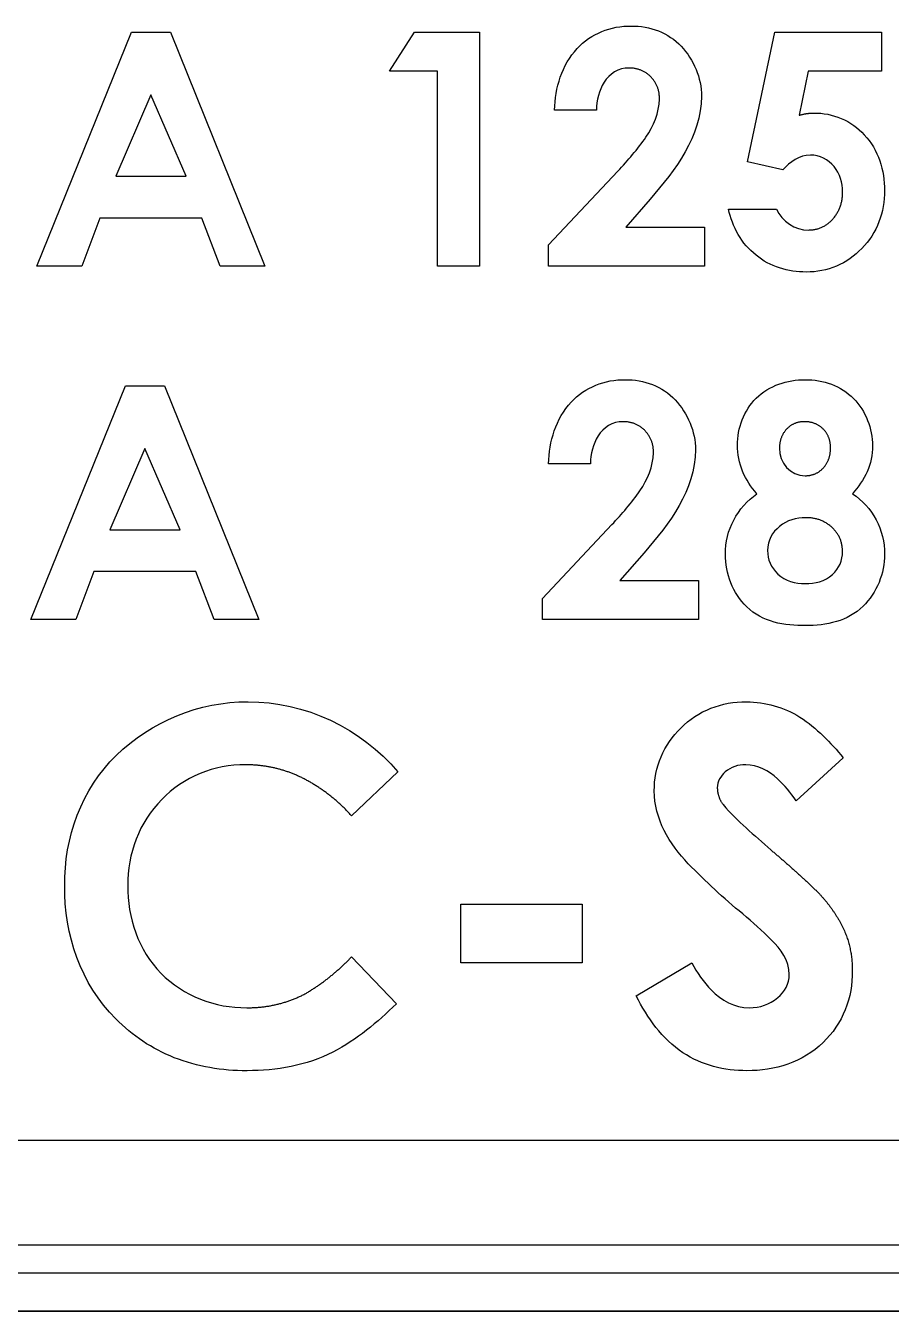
# Model space of a CAD drawing. Header units: millimetres. Extents: x -9.6 to 9.6, y -7.8 to 7.8.
# Drawn here: x 1.71 to 5.62, y -7.75 to -1.93 of the extents above; entities that cross this region are included whole.
import ezdxf

# ---------------------------------------------------------------- set-up
doc = ezdxf.new("R2010")
doc.units = ezdxf.units.MM
doc.layers.add('Part__Feature005', color=7, linetype='CONTINUOUS')

msp = doc.modelspace()

# ---------------------------------------------------------------- linework, layer by layer
at = {"layer": 'Part__Feature005'}
for p, q in [((1.7571, -3.02076, 15.3), (2.18472, -1.96243, 15.3)), ((1.7571, -3.02076, 15.3), (2.18472, -1.96243, 15.3)), ((2.18472, -1.96243, 15.3), (2.3609, -1.96243, 15.3)), ((2.18472, -1.96243, 15.3), (2.3609, -1.96243, 15.3)), ((2.3609, -1.96243, 15.3), (2.7883, -3.02076, 15.3)), ((2.3609, -1.96243, 15.3), (2.7883, -3.02076, 15.3)), ((3.35139, -2.13882, 15.3), (3.46481, -1.96243, 15.3)), ((3.35139, -2.13882, 15.3), (3.46481, -1.96243, 15.3)), ((3.46481, -1.96243, 15.3), (3.75844, -1.96243, 15.3)), ((3.46481, -1.96243, 15.3), (3.75844, -1.96243, 15.3)), ((3.75844, -1.96243, 15.3), (3.75844, -3.02076, 15.3)), ((3.75844, -1.96243, 15.3), (3.75844, -3.02076, 15.3)), ((4.97027, -2.54968, 15.3), (5.09471, -1.96243, 15.3)), ((4.97027, -2.54968, 15.3), (5.09471, -1.96243, 15.3)), ((5.09471, -1.96243, 15.3), (5.5766, -1.96243, 15.3)), ((5.09471, -1.96243, 15.3), (5.5766, -1.96243, 15.3)), ((5.5766, -1.96243, 15.3), (5.5766, -2.13882, 15.3)), ((5.5766, -1.96243, 15.3), (5.5766, -2.13882, 15.3)), ((3.56848, -2.13882, 15.3), (3.35139, -2.13882, 15.3)), ((3.56848, -2.13882, 15.3), (3.35139, -2.13882, 15.3)), ((3.56848, -3.02076, 15.3), (3.56848, -2.13882, 15.3)), ((3.56848, -3.02076, 15.3), (3.56848, -2.13882, 15.3)), ((5.24524, -2.13882, 15.3), (5.2039, -2.33895, 15.3)), ((5.24524, -2.13882, 15.3), (5.2039, -2.33895, 15.3)), ((5.5766, -2.13882, 15.3), (5.24524, -2.13882, 15.3)), ((5.5766, -2.13882, 15.3), (5.24524, -2.13882, 15.3)), ((2.2727, -2.2463, 15.3), (2.11412, -2.61371, 15.3)), ((2.2727, -2.2463, 15.3), (2.11412, -2.61371, 15.3)), ((2.43128, -2.61371, 15.3), (2.2727, -2.2463, 15.3)), ((2.43128, -2.61371, 15.3), (2.2727, -2.2463, 15.3)), ((4.28761, -2.3152, 15.3), (4.09765, -2.3152, 15.3)), ((4.28761, -2.3152, 15.3), (4.09765, -2.3152, 15.3)), ((5.13012, -2.58636, 15.3), (4.97027, -2.54968, 15.3)), ((5.13012, -2.58636, 15.3), (4.97027, -2.54968, 15.3)), ((2.11412, -2.61371, 15.3), (2.43128, -2.61371, 15.3)), ((2.11412, -2.61371, 15.3), (2.43128, -2.61371, 15.3)), ((4.07051, -2.92451, 15.3), (4.38386, -2.59102, 15.3)), ((4.07051, -2.92451, 15.3), (4.38386, -2.59102, 15.3)), ((4.53035, -2.7178, 15.3), (4.4199, -2.84437, 15.3)), ((4.53035, -2.7178, 15.3), (4.4199, -2.84437, 15.3)), ((4.88462, -2.76296, 15.3), (5.10171, -2.76296, 15.3)), ((4.88462, -2.76296, 15.3), (5.10171, -2.76296, 15.3)), ((2.04204, -2.80367, 15.3), (1.95978, -3.02076, 15.3)), ((2.04204, -2.80367, 15.3), (1.95978, -3.02076, 15.3)), ((2.50315, -2.80367, 15.3), (2.04204, -2.80367, 15.3)), ((2.50315, -2.80367, 15.3), (2.04204, -2.80367, 15.3)), ((2.58541, -3.02076, 15.3), (2.50315, -2.80367, 15.3)), ((2.58541, -3.02076, 15.3), (2.50315, -2.80367, 15.3)), ((4.4199, -2.84437, 15.3), (4.77607, -2.84437, 15.3)), ((4.4199, -2.84437, 15.3), (4.77607, -2.84437, 15.3)), ((4.77607, -2.84437, 15.3), (4.77607, -3.02076, 15.3)), ((4.77607, -2.84437, 15.3), (4.77607, -3.02076, 15.3)), ((4.07051, -3.02076, 15.3), (4.07051, -2.92451, 15.3)), ((4.07051, -3.02076, 15.3), (4.07051, -2.92451, 15.3)), ((1.95978, -3.02076, 15.3), (1.7571, -3.02076, 15.3)), ((1.95978, -3.02076, 15.3), (1.7571, -3.02076, 15.3)), ((2.7883, -3.02076, 15.3), (2.58541, -3.02076, 15.3)), ((2.7883, -3.02076, 15.3), (2.58541, -3.02076, 15.3)), ((3.75844, -3.02076, 15.3), (3.56848, -3.02076, 15.3)), ((3.75844, -3.02076, 15.3), (3.56848, -3.02076, 15.3)), ((4.77607, -3.02076, 15.3), (4.07051, -3.02076, 15.3)), ((4.77607, -3.02076, 15.3), (4.07051, -3.02076, 15.3)), ((1.72997, -4.62076, 15.3), (2.15758, -3.56243, 15.3)), ((1.72997, -4.62076, 15.3), (2.15758, -3.56243, 15.3)), ((2.15758, -3.56243, 15.3), (2.33376, -3.56243, 15.3)), ((2.15758, -3.56243, 15.3), (2.33376, -3.56243, 15.3)), ((2.33376, -3.56243, 15.3), (2.76116, -4.62076, 15.3)), ((2.33376, -3.56243, 15.3), (2.76116, -4.62076, 15.3)), ((2.24557, -3.8463, 15.3), (2.08699, -4.21371, 15.3)), ((2.24557, -3.8463, 15.3), (2.08699, -4.21371, 15.3)), ((2.40415, -4.21371, 15.3), (2.24557, -3.8463, 15.3)), ((2.40415, -4.21371, 15.3), (2.24557, -3.8463, 15.3)), ((4.26047, -3.9152, 15.3), (4.07051, -3.9152, 15.3)), ((4.26047, -3.9152, 15.3), (4.07051, -3.9152, 15.3)), ((2.08699, -4.21371, 15.3), (2.40415, -4.21371, 15.3)), ((2.08699, -4.21371, 15.3), (2.40415, -4.21371, 15.3)), ((4.04338, -4.52451, 15.3), (4.35672, -4.19102, 15.3)), ((4.04338, -4.52451, 15.3), (4.35672, -4.19102, 15.3)), ((4.50322, -4.3178, 15.3), (4.39276, -4.44437, 15.3)), ((4.50322, -4.3178, 15.3), (4.39276, -4.44437, 15.3)), ((2.0149, -4.40367, 15.3), (1.93265, -4.62076, 15.3)), ((2.0149, -4.40367, 15.3), (1.93265, -4.62076, 15.3)), ((2.47602, -4.40367, 15.3), (2.0149, -4.40367, 15.3)), ((2.47602, -4.40367, 15.3), (2.0149, -4.40367, 15.3)), ((2.55827, -4.62076, 15.3), (2.47602, -4.40367, 15.3)), ((2.55827, -4.62076, 15.3), (2.47602, -4.40367, 15.3)), ((4.39276, -4.44437, 15.3), (4.74893, -4.44437, 15.3)), ((4.39276, -4.44437, 15.3), (4.74893, -4.44437, 15.3)), ((4.74893, -4.44437, 15.3), (4.74893, -4.62076, 15.3)), ((4.74893, -4.44437, 15.3), (4.74893, -4.62076, 15.3)), ((4.04338, -4.62076, 15.3), (4.04338, -4.52451, 15.3)), ((4.04338, -4.62076, 15.3), (4.04338, -4.52451, 15.3)), ((1.93265, -4.62076, 15.3), (1.72997, -4.62076, 15.3)), ((1.93265, -4.62076, 15.3), (1.72997, -4.62076, 15.3)), ((2.76116, -4.62076, 15.3), (2.55827, -4.62076, 15.3)), ((2.76116, -4.62076, 15.3), (2.55827, -4.62076, 15.3)), ((4.74893, -4.62076, 15.3), (4.04338, -4.62076, 15.3)), ((4.74893, -4.62076, 15.3), (4.04338, -4.62076, 15.3)), ((5.40385, -5.24537, 15.3), (5.19078, -5.44031, 15.3)), ((5.40385, -5.24537, 15.3), (5.19078, -5.44031, 15.3)), ((3.38894, -5.30866, 15.3), (3.18001, -5.50837, 15.3)), ((3.38894, -5.30866, 15.3), (3.18001, -5.50837, 15.3)), ((3.67388, -6.173, 15.3), (3.67388, -5.90842, 15.3)), ((3.67388, -5.90842, 15.3), (4.2234, -5.90842, 15.3)), ((3.67388, -6.173, 15.3), (3.67388, -5.90842, 15.3)), ((3.67388, -5.90842, 15.3), (4.2234, -5.90842, 15.3)), ((4.2234, -5.90842, 15.3), (4.2234, -6.173, 15.3)), ((4.2234, -5.90842, 15.3), (4.2234, -6.173, 15.3)), ((3.18001, -6.14566, 15.3), (3.38258, -6.3584, 15.3)), ((3.18001, -6.14566, 15.3), (3.38258, -6.3584, 15.3)), ((4.2234, -6.173, 15.3), (3.67388, -6.173, 15.3)), ((4.2234, -6.173, 15.3), (3.67388, -6.173, 15.3)), ((4.46763, -6.32342, 15.3), (4.71822, -6.173, 15.3)), ((4.46763, -6.32342, 15.3), (4.71822, -6.173, 15.3)), ((8.7503, -6.97697, 0.2), (-8.7503, -6.97697, 0.2)), ((8.7503, -6.97697, 0.2), (-8.7503, -6.97697, 0.2)), ((-9.25, -7.45, 15.3), (9.25, -7.45, 15.3)), ((-9.25, -7.45, 15.3), (9.25, -7.45, 15.3)), ((9.3503, -7.57697), (-9.3503, -7.57697)), ((9.3503, -7.57697), (-9.3503, -7.57697)), ((-9.25, -7.75), (9.25, -7.75)), ((9.25, -7.75, 15), (-9.25, -7.75, 15)), ((-9.25, -7.75), (9.25, -7.75)), ((9.25, -7.75, 15), (-9.25, -7.75, 15))]:
    msp.add_line(p, q, dxfattribs=at)
for points, degree, knots in [([(4.09765, -2.3152, 15.3), (4.10139, -2.2151, 15.3), (4.12978, -2.11093, 15.3), (4.20047, -2.03684, 15.3), (4.26185, -1.96875, 15.3), (4.35408, -1.9336, 15.3), (4.44492, -1.93529, 15.3)], 3, [0, 0, 0, 0, 0.526538, 0.526538, 0.526538, 1, 1, 1, 1]), ([(4.09765, -2.3152, 15.3), (4.10139, -2.2151, 15.3), (4.12978, -2.11093, 15.3), (4.20047, -2.03684, 15.3), (4.26185, -1.96875, 15.3), (4.35408, -1.9336, 15.3), (4.44492, -1.93529, 15.3)], 3, [0, 0, 0, 0, 0.526538, 0.526538, 0.526538, 1, 1, 1, 1]), ([(4.44492, -1.93529, 15.3), (4.52845, -1.93381, 15.3), (4.61332, -1.96505, 15.3), (4.67091, -2.02666, 15.3), (4.72688, -2.08774, 15.3), (4.7625, -2.16925, 15.3), (4.7625, -2.25266, 15.3)], 3, [0, 0, 0, 0, 0.501401, 0.501401, 0.501401, 1, 1, 1, 1]), ([(4.44492, -1.93529, 15.3), (4.52845, -1.93381, 15.3), (4.61332, -1.96505, 15.3), (4.67091, -2.02666, 15.3), (4.72688, -2.08774, 15.3), (4.7625, -2.16925, 15.3), (4.7625, -2.25266, 15.3)], 3, [0, 0, 0, 0, 0.501401, 0.501401, 0.501401, 1, 1, 1, 1]), ([(4.4341, -2.12525, 15.3), (4.38808, -2.12383, 15.3), (4.34574, -2.15161, 15.3), (4.32174, -2.1897, 15.3), (4.29899, -2.22827, 15.3), (4.28761, -2.2701, 15.3), (4.28761, -2.3152, 15.3)], 3, [0, 0, 0, 0, 0.506844, 0.506844, 0.506844, 1, 1, 1, 1]), ([(4.4341, -2.12525, 15.3), (4.38808, -2.12383, 15.3), (4.34574, -2.15161, 15.3), (4.32174, -2.1897, 15.3), (4.29899, -2.22827, 15.3), (4.28761, -2.2701, 15.3), (4.28761, -2.3152, 15.3)], 3, [0, 0, 0, 0, 0.506844, 0.506844, 0.506844, 1, 1, 1, 1]), ([(4.57254, -2.26602, 15.3), (4.5734, -2.20763, 15.3), (4.53375, -2.1651, 15.3), (4.49239, -2.12445, 15.3), (4.4341, -2.12525, 15.3)], 2, [0, 0, 0, 0.501406, 0.501406, 1, 1, 1]), ([(4.57254, -2.26602, 15.3), (4.5734, -2.20763, 15.3), (4.53375, -2.1651, 15.3), (4.49239, -2.12445, 15.3), (4.4341, -2.12525, 15.3)], 2, [0, 0, 0, 0.501406, 0.501406, 1, 1, 1]), ([(4.38386, -2.59102, 15.3), (4.43053, -2.54325, 15.3), (4.47307, -2.49208, 15.3), (4.51149, -2.43753, 15.3), (4.54485, -2.38652, 15.3), (4.57156, -2.32799, 15.3), (4.57254, -2.26602, 15.3)], 3, [0, 0, 0, 0, 0.52004, 0.52004, 0.52004, 1, 1, 1, 1]), ([(4.38386, -2.59102, 15.3), (4.43053, -2.54325, 15.3), (4.47307, -2.49208, 15.3), (4.51149, -2.43753, 15.3), (4.54485, -2.38652, 15.3), (4.57156, -2.32799, 15.3), (4.57254, -2.26602, 15.3)], 3, [0, 0, 0, 0, 0.52004, 0.52004, 0.52004, 1, 1, 1, 1]), ([(5.26941, -2.32877, 15.3), (5.35543, -2.32698, 15.3), (5.44134, -2.36298, 15.3), (5.4988, -2.42736, 15.3), (5.56278, -2.49431, 15.3), (5.59104, -2.58842, 15.3), (5.59017, -2.67964, 15.3)], 3, [0, 0, 0, 0, 0.483455, 0.483455, 0.483455, 1, 1, 1, 1]), ([(5.26941, -2.32877, 15.3), (5.35543, -2.32698, 15.3), (5.44134, -2.36298, 15.3), (5.4988, -2.42736, 15.3), (5.56278, -2.49431, 15.3), (5.59104, -2.58842, 15.3), (5.59017, -2.67964, 15.3)], 3, [0, 0, 0, 0, 0.483455, 0.483455, 0.483455, 1, 1, 1, 1]), ([(5.59017, -2.67964, 15.3), (5.59169, -2.77601, 15.3), (5.55566, -2.87297, 15.3), (5.48714, -2.94147, 15.3), (5.42321, -3.01013, 15.3), (5.33008, -3.04946, 15.3), (5.23633, -3.0479, 15.3)], 3, [0, 0, 0, 0, 0.507463, 0.507463, 0.507463, 1, 1, 1, 1]), ([(5.59017, -2.67964, 15.3), (5.59169, -2.77601, 15.3), (5.55566, -2.87297, 15.3), (5.48714, -2.94147, 15.3), (5.42321, -3.01013, 15.3), (5.33008, -3.04946, 15.3), (5.23633, -3.0479, 15.3)], 3, [0, 0, 0, 0, 0.507463, 0.507463, 0.507463, 1, 1, 1, 1]), ([(5.24715, -2.85794, 15.3), (5.31163, -2.85729, 15.3), (5.35548, -2.80981, 15.3), (5.40173, -2.7569, 15.3), (5.40021, -2.68621, 15.3)], 2, [0, 0, 0, 0.475586, 0.475586, 1, 1, 1]), ([(5.24715, -2.85794, 15.3), (5.31163, -2.85729, 15.3), (5.35548, -2.80981, 15.3), (5.40173, -2.7569, 15.3), (5.40021, -2.68621, 15.3)], 2, [0, 0, 0, 0.475586, 0.475586, 1, 1, 1]), ([(5.23633, -3.0479, 15.3), (5.15492, -3.04878, 15.3), (5.07251, -3.02365, 15.3), (5.00906, -2.97179, 15.3), (4.94352, -2.92042, 15.3), (4.90197, -2.84355, 15.3), (4.88462, -2.76296, 15.3)], 3, [0, 0, 0, 0, 0.496479, 0.496479, 0.496479, 1, 1, 1, 1]), ([(5.23633, -3.0479, 15.3), (5.15492, -3.04878, 15.3), (5.07251, -3.02365, 15.3), (5.00906, -2.97179, 15.3), (4.94352, -2.92042, 15.3), (4.90197, -2.84355, 15.3), (4.88462, -2.76296, 15.3)], 3, [0, 0, 0, 0, 0.496479, 0.496479, 0.496479, 1, 1, 1, 1]), ([(4.07051, -3.9152, 15.3), (4.07425, -3.8151, 15.3), (4.10264, -3.71093, 15.3), (4.17334, -3.63684, 15.3), (4.23471, -3.56875, 15.3), (4.32695, -3.5336, 15.3), (4.41778, -3.53529, 15.3)], 3, [0, 0, 0, 0, 0.526538, 0.526538, 0.526538, 1, 1, 1, 1]), ([(4.07051, -3.9152, 15.3), (4.07425, -3.8151, 15.3), (4.10264, -3.71093, 15.3), (4.17334, -3.63684, 15.3), (4.23471, -3.56875, 15.3), (4.32695, -3.5336, 15.3), (4.41778, -3.53529, 15.3)], 3, [0, 0, 0, 0, 0.526538, 0.526538, 0.526538, 1, 1, 1, 1]), ([(4.41778, -3.53529, 15.3), (4.50132, -3.53381, 15.3), (4.58618, -3.56505, 15.3), (4.64378, -3.62666, 15.3), (4.69974, -3.68774, 15.3), (4.73537, -3.76925, 15.3), (4.73536, -3.85266, 15.3)], 3, [0, 0, 0, 0, 0.501401, 0.501401, 0.501401, 1, 1, 1, 1]), ([(4.41778, -3.53529, 15.3), (4.50132, -3.53381, 15.3), (4.58618, -3.56505, 15.3), (4.64378, -3.62666, 15.3), (4.69974, -3.68774, 15.3), (4.73537, -3.76925, 15.3), (4.73536, -3.85266, 15.3)], 3, [0, 0, 0, 0, 0.501401, 0.501401, 0.501401, 1, 1, 1, 1]), ([(4.92532, -3.83189, 15.3), (4.92447, -3.75362, 15.3), (4.95394, -3.67444, 15.3), (5.00991, -3.61903, 15.3), (5.06816, -3.56133, 15.3), (5.15112, -3.53418, 15.3), (5.23209, -3.53529, 15.3)], 3, [0, 0, 0, 0, 0.491096, 0.491096, 0.491096, 1, 1, 1, 1]), ([(4.92532, -3.83189, 15.3), (4.92447, -3.75362, 15.3), (4.95394, -3.67444, 15.3), (5.00991, -3.61903, 15.3), (5.06816, -3.56133, 15.3), (5.15112, -3.53418, 15.3), (5.23209, -3.53529, 15.3)], 3, [0, 0, 0, 0, 0.491096, 0.491096, 0.491096, 1, 1, 1, 1]), ([(5.23209, -3.53529, 15.3), (5.31212, -3.5339, 15.3), (5.39389, -3.56225, 15.3), (5.45025, -3.6203, 15.3), (5.50535, -3.67707, 15.3), (5.53633, -3.75585, 15.3), (5.5359, -3.83485, 15.3)], 3, [0, 0, 0, 0, 0.504025, 0.504025, 0.504025, 1, 1, 1, 1]), ([(5.23209, -3.53529, 15.3), (5.31212, -3.5339, 15.3), (5.39389, -3.56225, 15.3), (5.45025, -3.6203, 15.3), (5.50535, -3.67707, 15.3), (5.53633, -3.75585, 15.3), (5.5359, -3.83485, 15.3)], 3, [0, 0, 0, 0, 0.504025, 0.504025, 0.504025, 1, 1, 1, 1]), ([(4.40697, -3.72525, 15.3), (4.36094, -3.72383, 15.3), (4.31861, -3.75161, 15.3), (4.2946, -3.7897, 15.3), (4.27185, -3.82827, 15.3), (4.26047, -3.8701, 15.3), (4.26047, -3.9152, 15.3)], 3, [0, 0, 0, 0, 0.506844, 0.506844, 0.506844, 1, 1, 1, 1]), ([(4.40697, -3.72525, 15.3), (4.36094, -3.72383, 15.3), (4.31861, -3.75161, 15.3), (4.2946, -3.7897, 15.3), (4.27185, -3.82827, 15.3), (4.26047, -3.8701, 15.3), (4.26047, -3.9152, 15.3)], 3, [0, 0, 0, 0, 0.506844, 0.506844, 0.506844, 1, 1, 1, 1]), ([(4.54541, -3.86602, 15.3), (4.54626, -3.80763, 15.3), (4.50661, -3.7651, 15.3), (4.46525, -3.72445, 15.3), (4.40697, -3.72525, 15.3)], 2, [0, 0, 0, 0.501406, 0.501406, 1, 1, 1]), ([(4.54541, -3.86602, 15.3), (4.54626, -3.80763, 15.3), (4.50661, -3.7651, 15.3), (4.46525, -3.72445, 15.3), (4.40697, -3.72525, 15.3)], 2, [0, 0, 0, 0.501406, 0.501406, 1, 1, 1]), ([(5.22743, -3.72525, 15.3), (5.17981, -3.72497, 15.3), (5.14687, -3.75917, 15.3), (5.11422, -3.79599, 15.3), (5.11528, -3.84545, 15.3)], 2, [0, 0, 0, 0.488656, 0.488656, 1, 1, 1]), ([(5.22743, -3.72525, 15.3), (5.17981, -3.72497, 15.3), (5.14687, -3.75917, 15.3), (5.11422, -3.79599, 15.3), (5.11528, -3.84545, 15.3)], 2, [0, 0, 0, 0.488656, 0.488656, 1, 1, 1]), ([(5.34594, -3.84397, 15.3), (5.34686, -3.79439, 15.3), (5.31329, -3.75832, 15.3), (5.27734, -3.72423, 15.3), (5.22743, -3.72525, 15.3)], 2, [0, 0, 0, 0.498835, 0.498835, 1, 1, 1]), ([(5.34594, -3.84397, 15.3), (5.34686, -3.79439, 15.3), (5.31329, -3.75832, 15.3), (5.27734, -3.72423, 15.3), (5.22743, -3.72525, 15.3)], 2, [0, 0, 0, 0.498835, 0.498835, 1, 1, 1]), ([(4.35672, -4.19102, 15.3), (4.40339, -4.14325, 15.3), (4.44593, -4.09208, 15.3), (4.48435, -4.03753, 15.3), (4.51771, -3.98652, 15.3), (4.54442, -3.92799, 15.3), (4.54541, -3.86602, 15.3)], 3, [0, 0, 0, 0, 0.52004, 0.52004, 0.52004, 1, 1, 1, 1]), ([(4.35672, -4.19102, 15.3), (4.40339, -4.14325, 15.3), (4.44593, -4.09208, 15.3), (4.48435, -4.03753, 15.3), (4.51771, -3.98652, 15.3), (4.54442, -3.92799, 15.3), (4.54541, -3.86602, 15.3)], 3, [0, 0, 0, 0, 0.52004, 0.52004, 0.52004, 1, 1, 1, 1]), ([(5.23103, -3.96948, 15.3), (5.27992, -3.96995, 15.3), (5.3135, -3.93471, 15.3), (5.34708, -3.89578, 15.3), (5.34594, -3.84397, 15.3)], 2, [0, 0, 0, 0.483064, 0.483064, 1, 1, 1]), ([(5.23103, -3.96948, 15.3), (5.27992, -3.96995, 15.3), (5.3135, -3.93471, 15.3), (5.34708, -3.89578, 15.3), (5.34594, -3.84397, 15.3)], 2, [0, 0, 0, 0.483064, 0.483064, 1, 1, 1]), ([(5.40021, -4.31144, 15.3), (5.39996, -4.24686, 15.3), (5.35251, -4.20311, 15.3), (5.30166, -4.15832, 15.3), (5.23358, -4.15944, 15.3)], 2, [0, 0, 0, 0.484582, 0.484582, 1, 1, 1]), ([(5.40021, -4.31144, 15.3), (5.39996, -4.24686, 15.3), (5.35251, -4.20311, 15.3), (5.30166, -4.15832, 15.3), (5.23358, -4.15944, 15.3)], 2, [0, 0, 0, 0.484582, 0.484582, 1, 1, 1]), ([(5.23315, -4.6479, 15.3), (5.13924, -4.64833, 15.3), (5.03665, -4.6325, 15.3), (4.9673, -4.56309, 15.3), (4.90327, -4.50166, 15.3), (4.86996, -4.41244, 15.3), (4.87105, -4.32438, 15.3)], 3, [0, 0, 0, 0, 0.520049, 0.520049, 0.520049, 1, 1, 1, 1]), ([(5.23315, -4.6479, 15.3), (5.13924, -4.64833, 15.3), (5.03665, -4.6325, 15.3), (4.9673, -4.56309, 15.3), (4.90327, -4.50166, 15.3), (4.86996, -4.41244, 15.3), (4.87105, -4.32438, 15.3)], 3, [0, 0, 0, 0, 0.520049, 0.520049, 0.520049, 1, 1, 1, 1]), ([(5.061, -4.3072, 15.3), (5.06119, -4.34963, 15.3), (5.07681, -4.38532, 15.3), (5.10786, -4.41427, 15.3), (5.14072, -4.44531, 15.3), (5.18679, -4.45845, 15.3), (5.23124, -4.45794, 15.3)], 3, [0, 0, 0, 0, 0.473181, 0.473181, 0.473181, 1, 1, 1, 1]), ([(5.061, -4.3072, 15.3), (5.06119, -4.34963, 15.3), (5.07681, -4.38532, 15.3), (5.10786, -4.41427, 15.3), (5.14072, -4.44531, 15.3), (5.18679, -4.45845, 15.3), (5.23124, -4.45794, 15.3)], 3, [0, 0, 0, 0, 0.473181, 0.473181, 0.473181, 1, 1, 1, 1]), ([(5.23124, -4.45794, 15.3), (5.27516, -4.4583, 15.3), (5.3212, -4.44721, 15.3), (5.35442, -4.41702, 15.3), (5.38532, -4.38868, 15.3), (5.40058, -4.35349, 15.3), (5.40021, -4.31144, 15.3)], 3, [0, 0, 0, 0, 0.527809, 0.527809, 0.527809, 1, 1, 1, 1]), ([(5.23124, -4.45794, 15.3), (5.27516, -4.4583, 15.3), (5.3212, -4.44721, 15.3), (5.35442, -4.41702, 15.3), (5.38532, -4.38868, 15.3), (5.40058, -4.35349, 15.3), (5.40021, -4.31144, 15.3)], 3, [0, 0, 0, 0, 0.527809, 0.527809, 0.527809, 1, 1, 1, 1]), ([(5.59017, -4.32438, 15.3), (5.59077, -4.4117, 15.3), (5.5557, -4.49915, 15.3), (5.49307, -4.56034, 15.3), (5.42514, -4.62795, 15.3), (5.32582, -4.64864, 15.3), (5.23315, -4.6479, 15.3)], 3, [0, 0, 0, 0, 0.481939, 0.481939, 0.481939, 1, 1, 1, 1]), ([(5.59017, -4.32438, 15.3), (5.59077, -4.4117, 15.3), (5.5557, -4.49915, 15.3), (5.49307, -4.56034, 15.3), (5.42514, -4.62795, 15.3), (5.32582, -4.64864, 15.3), (5.23315, -4.6479, 15.3)], 3, [0, 0, 0, 0, 0.481939, 0.481939, 0.481939, 1, 1, 1, 1]), ([(1.88285, -5.82447, 15.3), (1.87988, -5.60799, 15.3), (1.95849, -5.38743, 15.3), (2.11564, -5.23551, 15.3), (2.27301, -5.08173, 15.3), (2.49097, -4.99052, 15.3), (2.71158, -4.99256, 15.3)], 3, [0, 0, 0, 0, 0.496512, 0.496512, 0.496512, 1, 1, 1, 1]), ([(1.88285, -5.82447, 15.3), (1.87988, -5.60799, 15.3), (1.95849, -5.38743, 15.3), (2.11564, -5.23551, 15.3), (2.27301, -5.08173, 15.3), (2.49097, -4.99052, 15.3), (2.71158, -4.99256, 15.3)], 3, [0, 0, 0, 0, 0.496512, 0.496512, 0.496512, 1, 1, 1, 1]), ([(4.54904, -5.39515, 15.3), (4.54738, -5.28902, 15.3), (4.59198, -5.18418, 15.3), (4.66893, -5.11117, 15.3), (4.74606, -5.03261, 15.3), (4.85604, -4.99063, 15.3), (4.96563, -4.99256, 15.3)], 3, [0, 0, 0, 0, 0.491262, 0.491262, 0.491262, 1, 1, 1, 1]), ([(4.54904, -5.39515, 15.3), (4.54738, -5.28902, 15.3), (4.59198, -5.18418, 15.3), (4.66893, -5.11117, 15.3), (4.74606, -5.03261, 15.3), (4.85604, -4.99063, 15.3), (4.96563, -4.99256, 15.3)], 3, [0, 0, 0, 0, 0.491262, 0.491262, 0.491262, 1, 1, 1, 1]), ([(4.96563, -4.99256, 15.3), (5.05275, -4.99317, 15.3), (5.13342, -5.01628, 15.3), (5.20763, -5.06188, 15.3), (5.28361, -5.11044, 15.3), (5.34625, -5.17671, 15.3), (5.40385, -5.24537, 15.3)], 3, [0, 0, 0, 0, 0.485857, 0.485857, 0.485857, 1, 1, 1, 1]), ([(4.96563, -4.99256, 15.3), (5.05275, -4.99317, 15.3), (5.13342, -5.01628, 15.3), (5.20763, -5.06188, 15.3), (5.28361, -5.11044, 15.3), (5.34625, -5.17671, 15.3), (5.40385, -5.24537, 15.3)], 3, [0, 0, 0, 0, 0.485857, 0.485857, 0.485857, 1, 1, 1, 1]), ([(2.70045, -5.27749, 15.3), (2.55944, -5.27514, 15.3), (2.4186, -5.3322, 15.3), (2.3217, -5.43522, 15.3), (2.2193, -5.53649, 15.3), (2.16558, -5.68066, 15.3), (2.16779, -5.82383, 15.3)], 3, [0, 0, 0, 0, 0.495782, 0.495782, 0.495782, 1, 1, 1, 1]), ([(2.70045, -5.27749, 15.3), (2.55944, -5.27514, 15.3), (2.4186, -5.3322, 15.3), (2.3217, -5.43522, 15.3), (2.2193, -5.53649, 15.3), (2.16558, -5.68066, 15.3), (2.16779, -5.82383, 15.3)], 3, [0, 0, 0, 0, 0.495782, 0.495782, 0.495782, 1, 1, 1, 1]), ([(3.18001, -5.50837, 15.3), (3.08302, -5.40031, 15.3), (2.95359, -5.33505, 15.3), (2.83357, -5.27742, 15.3), (2.70045, -5.27749, 15.3)], 2, [0, 0, 0, 0.522811, 0.522811, 1, 1, 1]), ([(3.18001, -5.50837, 15.3), (3.08302, -5.40031, 15.3), (2.95359, -5.33505, 15.3), (2.83357, -5.27742, 15.3), (2.70045, -5.27749, 15.3)], 2, [0, 0, 0, 0.522811, 0.522811, 1, 1, 1]), ([(4.96245, -5.27749, 15.3), (4.92747, -5.27658, 15.3), (4.89662, -5.28729, 15.3), (4.86991, -5.30961, 15.3), (4.84919, -5.32768, 15.3), (4.83338, -5.3532, 15.3), (4.83397, -5.38148, 15.3)], 3, [0, 0, 0, 0, 0.54738, 0.54738, 0.54738, 1, 1, 1, 1]), ([(4.96245, -5.27749, 15.3), (4.92747, -5.27658, 15.3), (4.89662, -5.28729, 15.3), (4.86991, -5.30961, 15.3), (4.84919, -5.32768, 15.3), (4.83338, -5.3532, 15.3), (4.83397, -5.38148, 15.3)], 3, [0, 0, 0, 0, 0.54738, 0.54738, 0.54738, 1, 1, 1, 1]), ([(5.19078, -5.44031, 15.3), (5.16646, -5.40391, 15.3), (5.13826, -5.37084, 15.3), (5.10619, -5.34109, 15.3), (5.06703, -5.30521, 15.3), (5.01681, -5.27741, 15.3), (4.96245, -5.27749, 15.3)], 3, [0, 0, 0, 0, 0.448433, 0.448433, 0.448433, 1, 1, 1, 1]), ([(5.19078, -5.44031, 15.3), (5.16646, -5.40391, 15.3), (5.13826, -5.37084, 15.3), (5.10619, -5.34109, 15.3), (5.06703, -5.30521, 15.3), (5.01681, -5.27741, 15.3), (4.96245, -5.27749, 15.3)], 3, [0, 0, 0, 0, 0.448433, 0.448433, 0.448433, 1, 1, 1, 1]), ([(4.94909, -5.95231, 15.3), (4.86257, -5.88132, 15.3), (4.78052, -5.80553, 15.3), (4.70295, -5.72493, 15.3), (4.61719, -5.63677, 15.3), (4.54885, -5.52149, 15.3), (4.54904, -5.39515, 15.3)], 3, [0, 0, 0, 0, 0.473447, 0.473447, 0.473447, 1, 1, 1, 1]), ([(4.94909, -5.95231, 15.3), (4.86257, -5.88132, 15.3), (4.78052, -5.80553, 15.3), (4.70295, -5.72493, 15.3), (4.61719, -5.63677, 15.3), (4.54885, -5.52149, 15.3), (4.54904, -5.39515, 15.3)], 3, [0, 0, 0, 0, 0.473447, 0.473447, 0.473447, 1, 1, 1, 1]), ([(2.70713, -6.66147, 15.3), (2.59348, -6.66269, 15.3), (2.48366, -6.64308, 15.3), (2.37767, -6.60263, 15.3), (2.27733, -6.56246, 15.3), (2.18935, -6.50374, 15.3), (2.11373, -6.42646, 15.3), (1.95528, -6.26998, 15.3), (1.87953, -6.0445, 15.3), (1.88285, -5.82447, 15.3)], 3, [0, 0, 0, 0, 0.255346, 0.255346, 0.255346, 0.497779, 0.497779, 0.497779, 1, 1, 1, 1]), ([(2.70713, -6.66147, 15.3), (2.59348, -6.66269, 15.3), (2.48366, -6.64308, 15.3), (2.37767, -6.60263, 15.3), (2.27733, -6.56246, 15.3), (2.18935, -6.50374, 15.3), (2.11373, -6.42646, 15.3), (1.95528, -6.26998, 15.3), (1.87953, -6.0445, 15.3), (1.88285, -5.82447, 15.3)], 3, [0, 0, 0, 0, 0.255346, 0.255346, 0.255346, 0.497779, 0.497779, 0.497779, 1, 1, 1, 1]), ([(2.16779, -5.82383, 15.3), (2.16595, -5.96861, 15.3), (2.21505, -6.11701, 15.3), (2.31821, -6.22102, 15.3), (2.41903, -6.32331, 15.3), (2.56289, -6.37833, 15.3), (2.70586, -6.37653, 15.3)], 3, [0, 0, 0, 0, 0.504012, 0.504012, 0.504012, 1, 1, 1, 1]), ([(2.16779, -5.82383, 15.3), (2.16595, -5.96861, 15.3), (2.21505, -6.11701, 15.3), (2.31821, -6.22102, 15.3), (2.41903, -6.32331, 15.3), (2.56289, -6.37833, 15.3), (2.70586, -6.37653, 15.3)], 3, [0, 0, 0, 0, 0.504012, 0.504012, 0.504012, 1, 1, 1, 1]), ([(5.28046, -5.84545, 15.3), (5.35916, -5.92395, 15.3), (5.40703, -6.02386, 15.3), (5.44557, -6.11266, 15.3), (5.44455, -6.20957, 15.3)], 2, [0, 0, 0, 0.535255, 0.535255, 1, 1, 1]), ([(5.28046, -5.84545, 15.3), (5.35916, -5.92395, 15.3), (5.40703, -6.02386, 15.3), (5.44557, -6.11266, 15.3), (5.44455, -6.20957, 15.3)], 2, [0, 0, 0, 0.535255, 0.535255, 1, 1, 1]), ([(5.15962, -6.22611, 15.3), (5.15959, -6.16398, 15.3), (5.12047, -6.1111, 15.3), (5.07821, -6.06933, 15.3), (5.03692, -6.0284, 15.3), (4.99388, -5.98939, 15.3), (4.94909, -5.95231, 15.3)], 3, [0, 0, 0, 0, 0.509831, 0.509831, 0.509831, 1, 1, 1, 1]), ([(5.15962, -6.22611, 15.3), (5.15959, -6.16398, 15.3), (5.12047, -6.1111, 15.3), (5.07821, -6.06933, 15.3), (5.03692, -6.0284, 15.3), (4.99388, -5.98939, 15.3), (4.94909, -5.95231, 15.3)], 3, [0, 0, 0, 0, 0.509831, 0.509831, 0.509831, 1, 1, 1, 1]), ([(2.70586, -6.37653, 15.3), (2.84636, -6.37785, 15.3), (2.97076, -6.31325, 15.3), (3.08726, -6.24456, 15.3), (3.18001, -6.14566, 15.3)], 2, [0, 0, 0, 0.505557, 0.505557, 1, 1, 1]), ([(2.70586, -6.37653, 15.3), (2.84636, -6.37785, 15.3), (2.97076, -6.31325, 15.3), (3.08726, -6.24456, 15.3), (3.18001, -6.14566, 15.3)], 2, [0, 0, 0, 0.505557, 0.505557, 1, 1, 1]), ([(4.71822, -6.173, 15.3), (4.74243, -6.2184, 15.3), (4.77222, -6.25974, 15.3), (4.80758, -6.29703, 15.3), (4.85215, -6.34303, 15.3), (4.91284, -6.37732, 15.3), (4.97835, -6.37653, 15.3)], 3, [0, 0, 0, 0, 0.442139, 0.442139, 0.442139, 1, 1, 1, 1]), ([(4.71822, -6.173, 15.3), (4.74243, -6.2184, 15.3), (4.77222, -6.25974, 15.3), (4.80758, -6.29703, 15.3), (4.85215, -6.34303, 15.3), (4.91284, -6.37732, 15.3), (4.97835, -6.37653, 15.3)], 3, [0, 0, 0, 0, 0.442139, 0.442139, 0.442139, 1, 1, 1, 1]), ([(5.44455, -6.20957, 15.3), (5.44679, -6.3296, 15.3), (5.40086, -6.45123, 15.3), (5.31226, -6.53363, 15.3), (5.2222, -6.62322, 15.3), (5.09289, -6.66304, 15.3), (4.96786, -6.66147, 15.3)], 3, [0, 0, 0, 0, 0.488617, 0.488617, 0.488617, 1, 1, 1, 1]), ([(5.44455, -6.20957, 15.3), (5.44679, -6.3296, 15.3), (5.40086, -6.45123, 15.3), (5.31226, -6.53363, 15.3), (5.2222, -6.62322, 15.3), (5.09289, -6.66304, 15.3), (4.96786, -6.66147, 15.3)], 3, [0, 0, 0, 0, 0.488617, 0.488617, 0.488617, 1, 1, 1, 1]), ([(4.97835, -6.37653, 15.3), (5.02703, -6.37724, 15.3), (5.06996, -6.36208, 15.3), (5.10714, -6.33105, 15.3), (5.13802, -6.30527, 15.3), (5.16048, -6.26723, 15.3), (5.15962, -6.22611, 15.3)], 3, [0, 0, 0, 0, 0.53543, 0.53543, 0.53543, 1, 1, 1, 1]), ([(4.97835, -6.37653, 15.3), (5.02703, -6.37724, 15.3), (5.06996, -6.36208, 15.3), (5.10714, -6.33105, 15.3), (5.13802, -6.30527, 15.3), (5.16048, -6.26723, 15.3), (5.15962, -6.22611, 15.3)], 3, [0, 0, 0, 0, 0.53543, 0.53543, 0.53543, 1, 1, 1, 1]), ([(4.96786, -6.66147, 15.3), (4.86644, -6.66201, 15.3), (4.76336, -6.63686, 15.3), (4.67847, -6.58006, 15.3), (4.58456, -6.51765, 15.3), (4.51777, -6.42279, 15.3), (4.46763, -6.32342, 15.3)], 3, [0, 0, 0, 0, 0.475937, 0.475937, 0.475937, 1, 1, 1, 1]), ([(4.96786, -6.66147, 15.3), (4.86644, -6.66201, 15.3), (4.76336, -6.63686, 15.3), (4.67847, -6.58006, 15.3), (4.58456, -6.51765, 15.3), (4.51777, -6.42279, 15.3), (4.46763, -6.32342, 15.3)], 3, [0, 0, 0, 0, 0.475937, 0.475937, 0.475937, 1, 1, 1, 1]), ([(3.38258, -6.3584, 15.3), (3.29661, -6.44285, 15.3), (3.20325, -6.52198, 15.3), (3.09542, -6.57719, 15.3), (2.97591, -6.63815, 15.3), (2.84041, -6.66169, 15.3), (2.70713, -6.66147, 15.3)], 3, [0, 0, 0, 0, 0.474709, 0.474709, 0.474709, 1, 1, 1, 1]), ([(3.38258, -6.3584, 15.3), (3.29661, -6.44285, 15.3), (3.20325, -6.52198, 15.3), (3.09542, -6.57719, 15.3), (2.97591, -6.63815, 15.3), (2.84041, -6.66169, 15.3), (2.70713, -6.66147, 15.3)], 3, [0, 0, 0, 0, 0.474709, 0.474709, 0.474709, 1, 1, 1, 1])]:
    msp.add_open_spline(points, degree=degree, knots=knots, dxfattribs=at)
for points, degree in [([(4.7625, -2.25266, 15.3), (4.7599, -2.43419, 15.3), (4.64535, -2.58742, 15.3), (4.53035, -2.7178, 15.3)], 3), ([(4.7625, -2.25266, 15.3), (4.7599, -2.43419, 15.3), (4.64535, -2.58742, 15.3), (4.53035, -2.7178, 15.3)], 3), ([(5.2039, -2.33895, 15.3), (5.23594, -2.32919, 15.3), (5.26941, -2.32877, 15.3)], 2), ([(5.2039, -2.33895, 15.3), (5.23594, -2.32919, 15.3), (5.26941, -2.32877, 15.3)], 2), ([(5.25499, -2.51873, 15.3), (5.20502, -2.51859, 15.3), (5.1619, -2.5505, 15.3), (5.13012, -2.58636, 15.3)], 3), ([(5.25499, -2.51873, 15.3), (5.20502, -2.51859, 15.3), (5.1619, -2.5505, 15.3), (5.13012, -2.58636, 15.3)], 3), ([(5.40021, -2.68621, 15.3), (5.40513, -2.60443, 15.3), (5.34177, -2.51651, 15.3), (5.25499, -2.51873, 15.3)], 3), ([(5.40021, -2.68621, 15.3), (5.40513, -2.60443, 15.3), (5.34177, -2.51651, 15.3), (5.25499, -2.51873, 15.3)], 3), ([(5.10171, -2.76296, 15.3), (5.12702, -2.81886, 15.3), (5.18487, -2.85964, 15.3), (5.24715, -2.85794, 15.3)], 3), ([(5.10171, -2.76296, 15.3), (5.12702, -2.81886, 15.3), (5.18487, -2.85964, 15.3), (5.24715, -2.85794, 15.3)], 3), ([(5.0133, -4.05089, 15.3), (4.95856, -3.99187, 15.3), (4.92436, -3.91295, 15.3), (4.92532, -3.83189, 15.3)], 3), ([(5.0133, -4.05089, 15.3), (4.95856, -3.99187, 15.3), (4.92436, -3.91295, 15.3), (4.92532, -3.83189, 15.3)], 3), ([(5.5359, -3.83485, 15.3), (5.53858, -3.9164, 15.3), (5.49839, -3.99173, 15.3), (5.44516, -4.05089, 15.3)], 3), ([(5.5359, -3.83485, 15.3), (5.53858, -3.9164, 15.3), (5.49839, -3.99173, 15.3), (5.44516, -4.05089, 15.3)], 3), ([(4.73536, -3.85266, 15.3), (4.73277, -4.03419, 15.3), (4.61821, -4.18742, 15.3), (4.50322, -4.3178, 15.3)], 3), ([(4.73536, -3.85266, 15.3), (4.73277, -4.03419, 15.3), (4.61821, -4.18742, 15.3), (4.50322, -4.3178, 15.3)], 3), ([(5.11528, -3.84545, 15.3), (5.11194, -3.90911, 15.3), (5.16549, -3.97179, 15.3), (5.23103, -3.96948, 15.3)], 3), ([(5.11528, -3.84545, 15.3), (5.11194, -3.90911, 15.3), (5.16549, -3.97179, 15.3), (5.23103, -3.96948, 15.3)], 3), ([(4.87105, -4.32438, 15.3), (4.86826, -4.2162, 15.3), (4.92626, -4.11309, 15.3), (5.0133, -4.05089, 15.3)], 3), ([(4.87105, -4.32438, 15.3), (4.86826, -4.2162, 15.3), (4.92626, -4.11309, 15.3), (5.0133, -4.05089, 15.3)], 3), ([(5.44516, -4.05089, 15.3), (5.53634, -4.10929, 15.3), (5.59146, -4.21663, 15.3), (5.59017, -4.32438, 15.3)], 3), ([(5.44516, -4.05089, 15.3), (5.53634, -4.10929, 15.3), (5.59146, -4.21663, 15.3), (5.59017, -4.32438, 15.3)], 3), ([(5.23358, -4.15944, 15.3), (5.15066, -4.15558, 15.3), (5.06032, -4.21901, 15.3), (5.061, -4.3072, 15.3)], 3), ([(5.23358, -4.15944, 15.3), (5.15066, -4.15558, 15.3), (5.06032, -4.21901, 15.3), (5.061, -4.3072, 15.3)], 3), ([(2.71158, -4.99256, 15.3), (2.96925, -4.99141, 15.3), (3.22368, -5.11134, 15.3), (3.38894, -5.30866, 15.3)], 3), ([(2.71158, -4.99256, 15.3), (2.96925, -4.99141, 15.3), (3.22368, -5.11134, 15.3), (3.38894, -5.30866, 15.3)], 3), ([(4.83397, -5.38148, 15.3), (4.83486, -5.42365, 15.3), (4.86037, -5.45748, 15.3)], 2), ([(4.83397, -5.38148, 15.3), (4.83486, -5.42365, 15.3), (4.86037, -5.45748, 15.3)], 2), ([(4.86037, -5.45748, 15.3), (4.92486, -5.533, 15.3), (5.00236, -5.59602, 15.3), (5.07598, -5.66228, 15.3)], 3), ([(4.86037, -5.45748, 15.3), (4.92486, -5.533, 15.3), (5.00236, -5.59602, 15.3), (5.07598, -5.66228, 15.3)], 3), ([(5.07598, -5.66228, 15.3), (5.18112, -5.75069, 15.3), (5.28046, -5.84545, 15.3)], 2), ([(5.07598, -5.66228, 15.3), (5.18112, -5.75069, 15.3), (5.28046, -5.84545, 15.3)], 2)]:
    msp.add_open_spline(points, degree=degree, dxfattribs=at)

doc.saveas('drawing.dxf')
